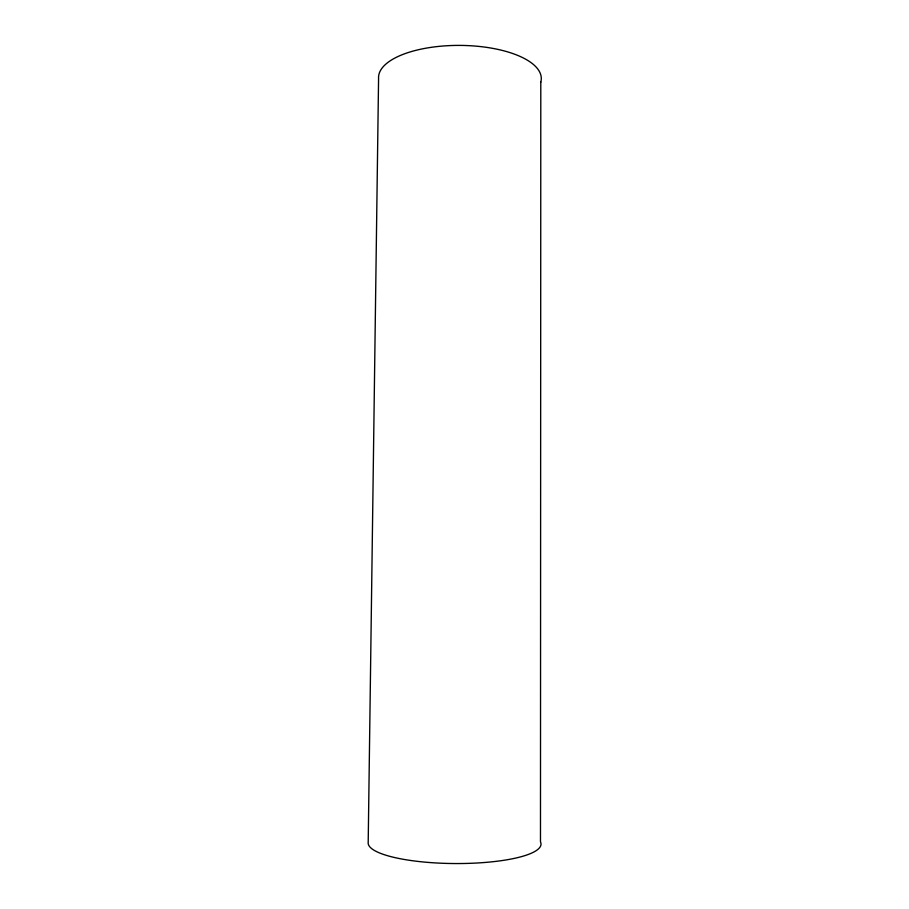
<?xml version="1.0" encoding="UTF-8"?>
<svg xmlns="http://www.w3.org/2000/svg" width="909" height="909" viewBox="0 0 909 909"><rect width="100%" height="100%" fill="white"/><g stroke="black" fill="none" stroke-linecap="round" stroke-linejoin="round"><path stroke-width="1.36" d="M540.798 82.128L540.48 841.87A86.423 20.043 0.4 0 1 457.897 863.55A86.423 20.043 0.4 0 1 368.202 842.268L378.576 78.39A81.378 32.667 0.4 0 1 463.408 45.45A81.378 32.667 0.4 0 1 540.798 82.128"/></g></svg>
